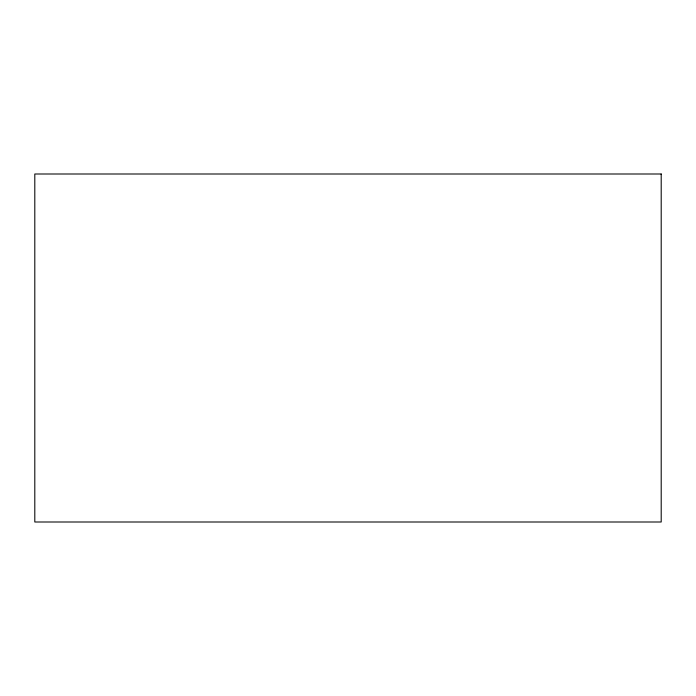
<?xml version="1.0" encoding="UTF-8"?>
<svg xmlns="http://www.w3.org/2000/svg" width="696" height="696" viewBox="0 0 696 696"><rect width="100%" height="100%" fill="white"/><g stroke="black" fill="none" stroke-linecap="round" stroke-linejoin="round"><path stroke-width="1.04" d="M661.2 174L34.8 174L34.8 522L661.2 522L661.2 174"/></g></svg>
